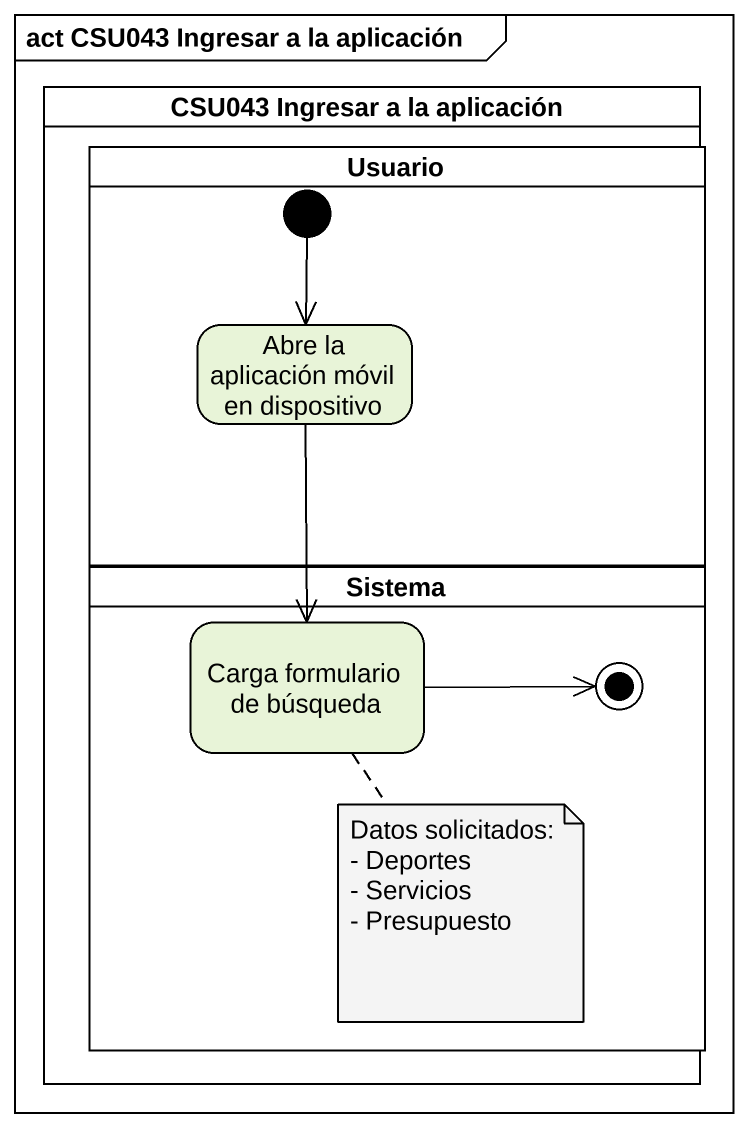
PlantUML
@startuml
mainframe act CSU043 Ingresar a la aplicación
hide empty description
state "CSU043 Ingresar a la aplicación" as CSU043_Ingresar_a_la <<partition>> {
  state Usuario <<partition>> {
    state "Abre la aplicación móvil en dispositivo" as Abre_la_aplicación_móvil_en
    [*] --> Abre_la_aplicación_móvil_en
  }
  state Sistema <<partition>> {
    state "Carga formulario de búsqueda" as Carga_formulario_de_búsqueda
    Carga_formulario_de_búsqueda -right-> [*]
  }
}
Abre_la_aplicación_móvil_en --> Carga_formulario_de_búsqueda
note bottom of Carga_formulario_de_búsqueda
  Datos solicitados:
  - Deportes
  - Servicios
  - Presupuesto
end note
@enduml
